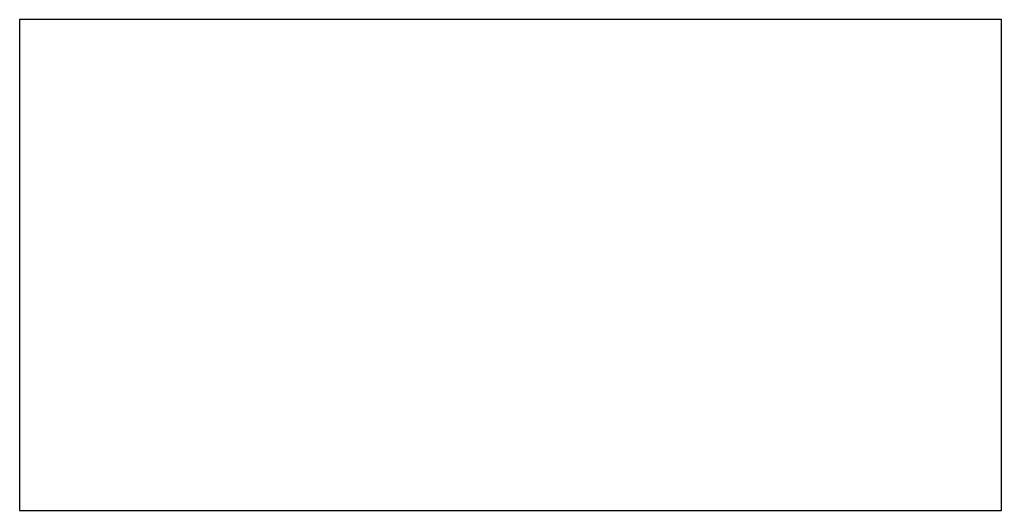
# Model space of a CAD drawing. Extents: x 0 to 50, y 0 to 25.
import ezdxf

# ---------------------------------------------------------------- set-up
doc = ezdxf.new("R2010")
doc.units = 0

msp = doc.modelspace()

# ---------------------------------------------------------------- linework, layer by layer
at = {"layer": 'PROFILE'}
msp.add_lwpolyline([(0, 0), (50, 0), (50, 25), (0, 25)], close=True, dxfattribs=at)

doc.saveas('drawing.dxf')
